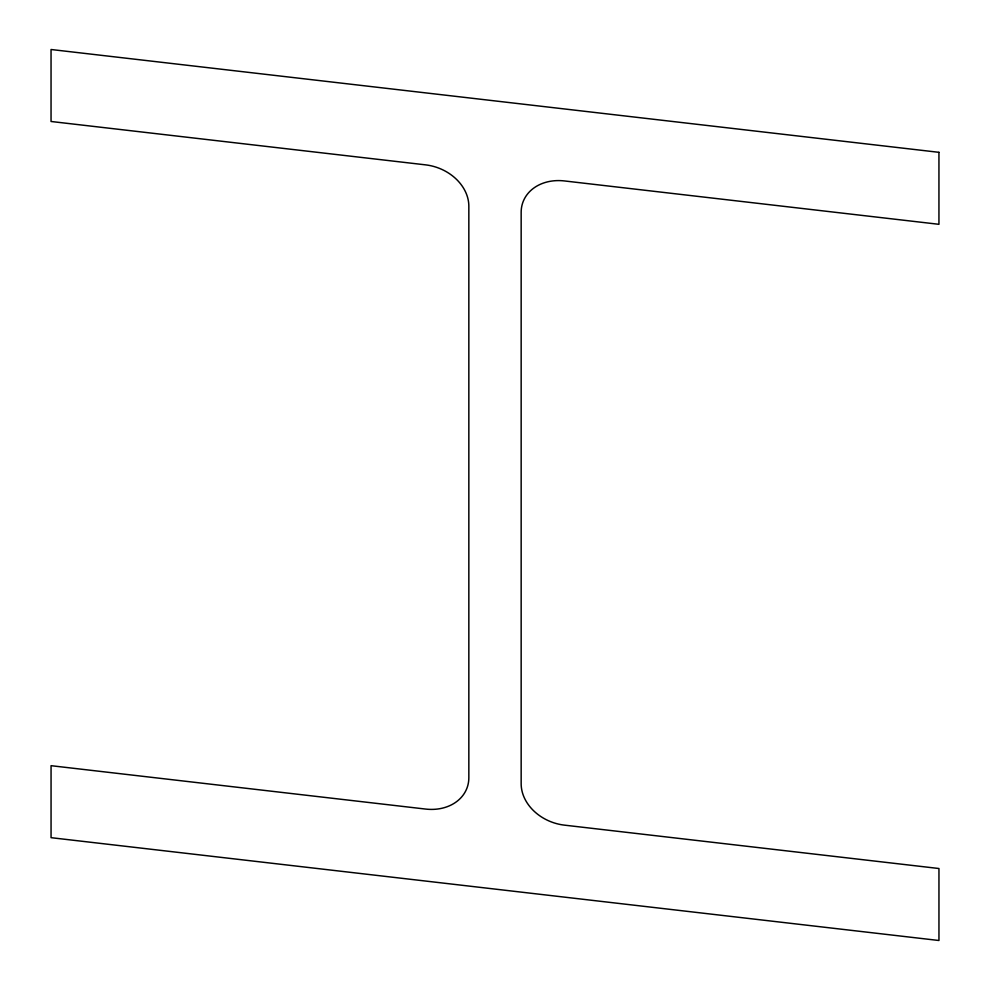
<?xml version="1.0" encoding="UTF-8"?>
<svg xmlns="http://www.w3.org/2000/svg" width="990" height="990" viewBox="0 0 990 990"><rect width="100%" height="100%" fill="white"/><g stroke="black" fill="none" stroke-linecap="round" stroke-linejoin="round"><path stroke-width="1.49" d="M938.941 152.324L51.047 49.5L51.047 121.485L425.589 164.86A44.142 35.615 19.8 0 1 468.839 206.217L468.839 777.719A44.142 35.615 19.8 0 1 425.589 809.065L51.059 765.691L51.059 837.676L938.953 940.5L938.953 868.515L564.411 825.14A44.142 35.615 19.8 0 1 521.161 783.783L521.161 212.281A44.142 35.615 19.8 0 1 564.411 180.935L938.941 224.309L938.941 152.324"/></g></svg>
